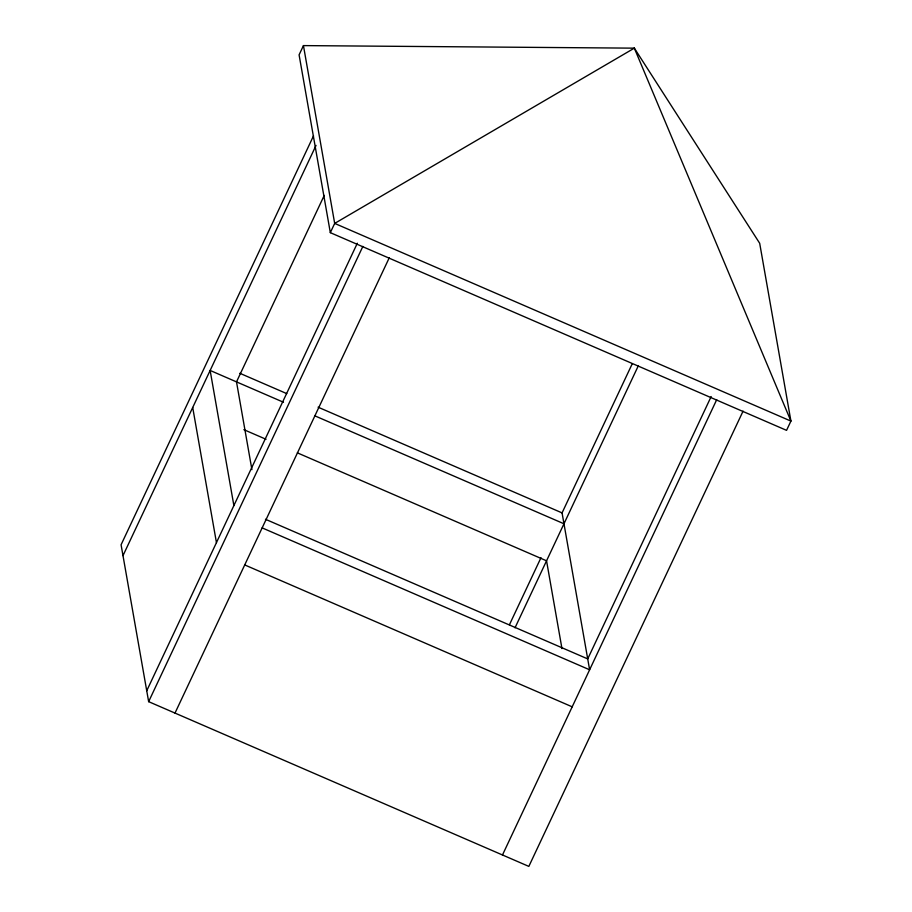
<?xml version="1.0" encoding="UTF-8"?>
<svg xmlns="http://www.w3.org/2000/svg" width="912" height="912" viewBox="0 0 912 912"><rect width="100%" height="100%" fill="white"/><g stroke="black" fill="none" stroke-linecap="round" stroke-linejoin="round"><path stroke-width="1.37" d="M303.445 45.6L299.09 54.857L330.326 232.663L786.554 430.35L790.921 421.093L759.685 243.287L634.33 48.154L303.445 45.6L334.681 223.406L330.326 232.663M313.534 135.808L121.079 544.772L148.645 701.659L528.835 866.4L743.075 411.13M122.995 555.647L316.042 145.396M324.25 195.407L236.504 381.877L251.917 469.646M146.729 690.783L357.333 243.23M148.645 701.659L362.873 246.4M175.001 713.081L389.242 257.822M509.477 624.663L540.998 557.665M262.154 527.888L589.619 669.784L562.066 512.897L632.267 363.717M515.018 627.809L638.411 365.587M711.166 396.549L587.716 658.909L265.46 519.27M502.478 854.977L716.707 399.707M239.81 373.27L286.778 393.619M318.094 407.185L562.066 512.897M283.472 402.238L210.136 370.454L233.882 505.59M314.777 415.804L563.969 523.773M243.857 429.666L266.042 439.276M297.358 452.842L546.55 560.812L561.963 648.58M244.724 564.927L572.189 706.823M192.706 407.493L216.452 542.629M634.33 48.154L334.681 223.406L790.921 421.093L634.33 48.154"/></g></svg>
